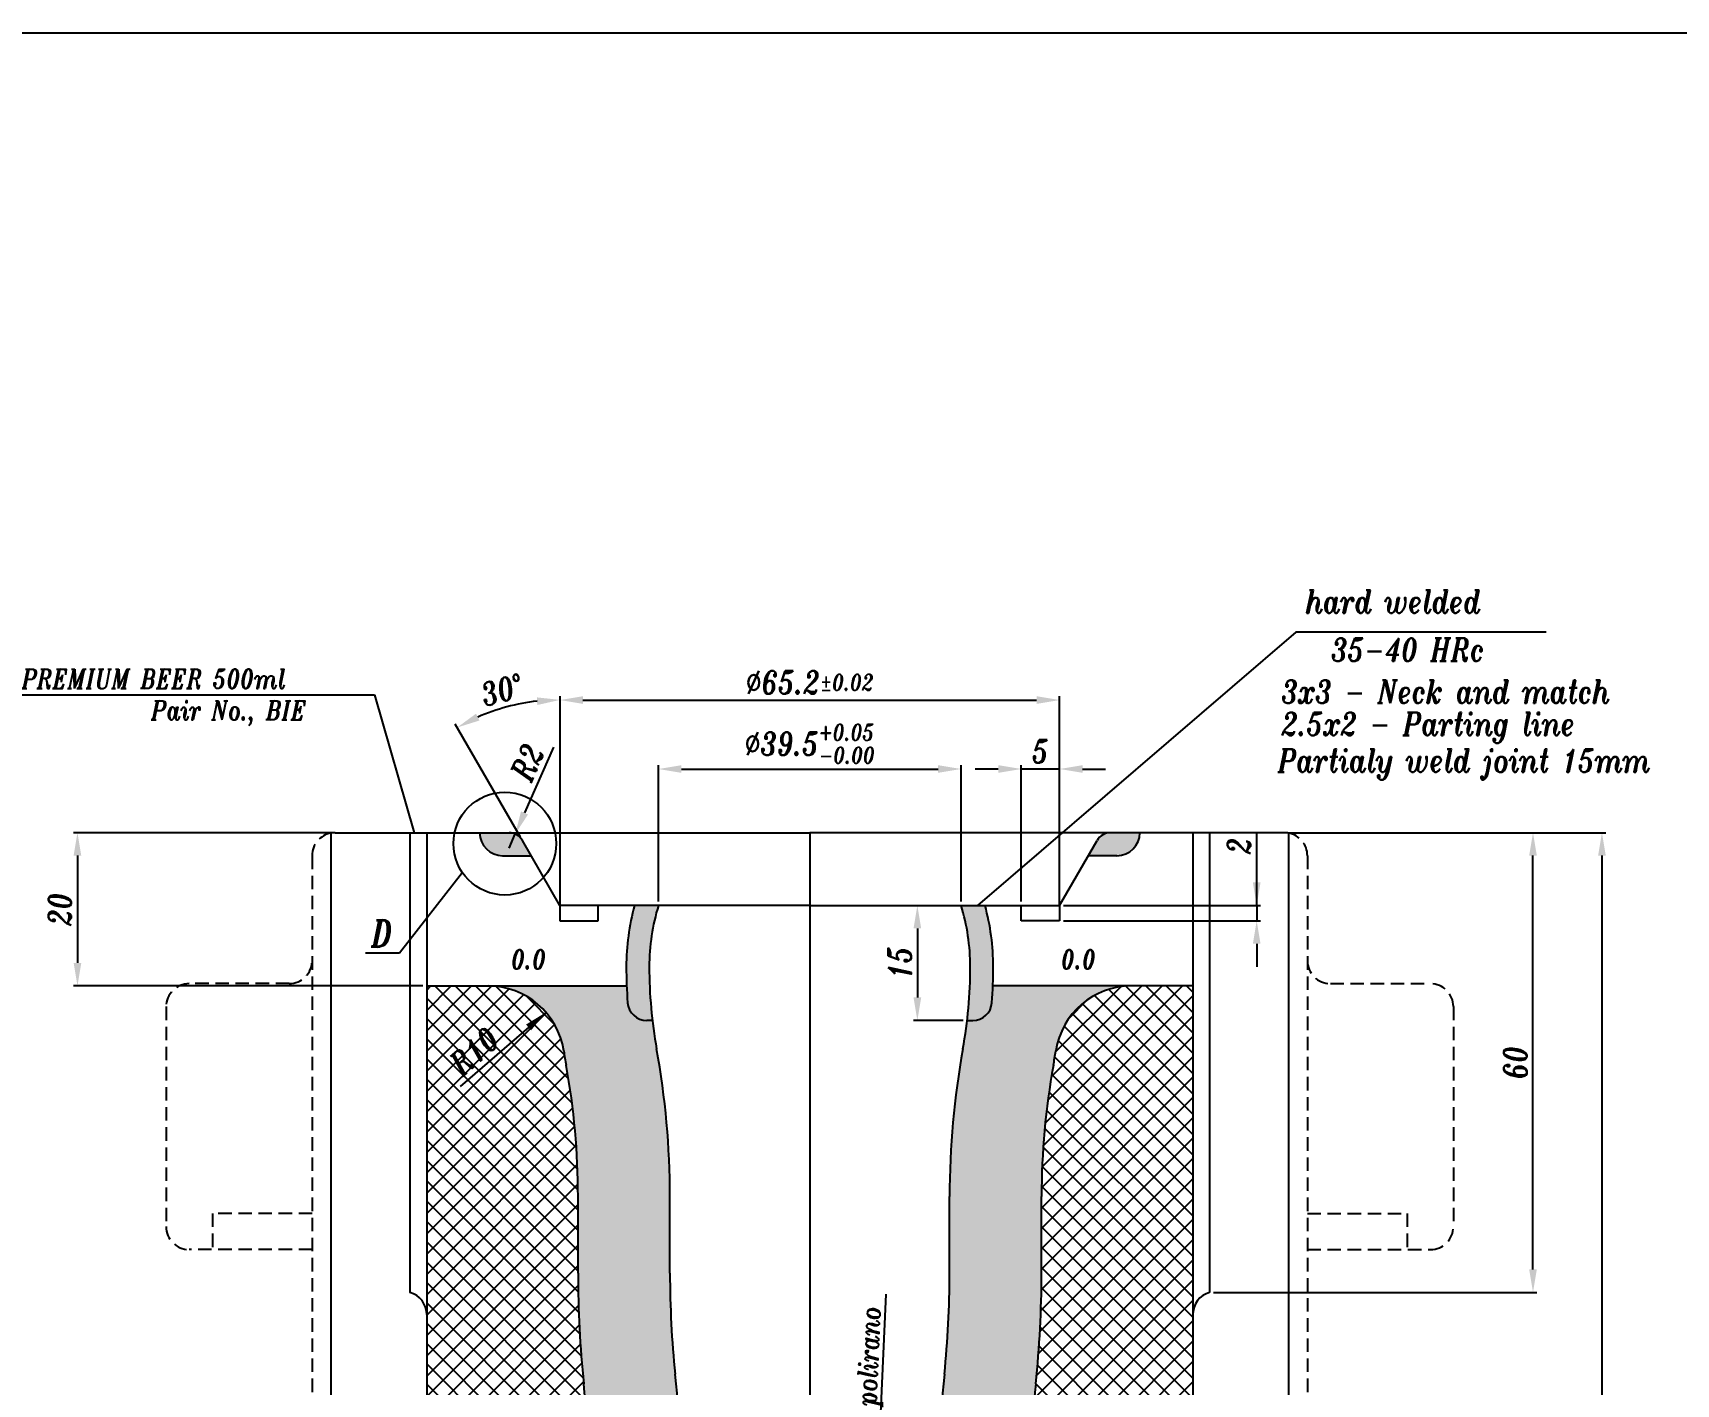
# Model space of a CAD drawing. Extents: x 1514 to 2338, y -21 to 556.
# Drawn here: x 1749.2 to 1963.7, y 379.4 to 555.7 of the extents above; entities that cross this region are included whole.
import ezdxf

# ---------------------------------------------------------------- set-up
doc = ezdxf.new("R2010")
doc.units = 0
doc.header["$LTSCALE"] = 7
doc.header["$MEASUREMENT"] = 0
doc.linetypes.add('CENTERX2', pattern=[20.32, 12.7, -2.54, 2.54, -2.54])
doc.linetypes.add('HIDDEN', pattern=[0.375, 0.25, -0.125])
doc.layers.get('DEFPOINTS').update_dxf_attribs({"linetype": 'CONTINUOUS', "lineweight": 15})
for name, color, linetype in [('CENTERLINE', 4, 'CENTERX2'), ('DIMENSIONS', 2, 'CONTINUOUS'), ('HATCH', 3, 'CONTINUOUS'), ('HIDDEN', 3, 'HIDDEN'), ('TEXT', 2, 'CONTINUOUS')]:
    doc.layers.add(name, color=color, linetype=linetype)
doc.layers.add('OUTLINE', color=7, linetype='CONTINUOUS', lineweight=25)
doc.styles.add('ITALICT', font='ITALICT.shx', dxfattribs={"width": 0.8, "height": 3})
doc.dimstyles.get("Standard").update_dxf_attribs({"dimtxt": 3, "dimasz": 3, "dimexe": 0.5, "dimexo": 0.5, "dimgap": 0.8, "dimtad": 1, "dimdsep": 46, "dimtxsty": 'ITALICT', "dimcen": 0.09, "dimazin": 2, "dimtfac": 1, "dimtmove": 0, "dimatfit": 3, "dimfxl": 1, "dimtolj": 1, "dimtzin": 0, "dimarcsym": 0})

# ---------------------------------------------------------------- blocks, each defined once
blk = doc.blocks.new('*D15')
at = {"layer": 'DEFPOINTS', "color": 0}
for p in [(1883.23, 468.66), (1818.03, 441.85), (1883.23, 441.85)]:
    blk.add_point(p, dxfattribs=at)
at = {"layer": 'DIMENSIONS', "color": 0, "lineweight": -2}
for p, q in [((1818.03, 442.35), (1818.03, 469.16)), ((1821.03, 468.66), (1880.23, 468.66)), ((1883.23, 442.35), (1883.23, 469.16))]:
    blk.add_line(p, q, dxfattribs=at)
at = {"layer": 'DIMENSIONS', "color": 0}
for points in [[(1821.03, 469.16), (1821.03, 468.16), (1818.03, 468.66)], [(1880.23, 468.16), (1880.23, 469.16), (1883.23, 468.66)]]:
    blk.add_solid(points, dxfattribs=at)
at = {"layer": 'DIMENSIONS', "color": 0, "insert": (1850.63, 470.96), "char_height": 3, "attachment_point": 5, "style": 'ITALICT'}
blk.add_mtext('\\A1;%%c65.2{}{\\H0.71x;\\C3;%%p0.02}', dxfattribs=at)
blk = doc.blocks.new('*D36')
at = {"layer": 'DEFPOINTS', "color": 0}
for p in [(1912.58, 451.35), (1945.02, 451.35), (1902.81, 391.35)]:
    blk.add_point(p, dxfattribs=at)
at = {"layer": 'DIMENSIONS', "color": 0, "lineweight": -2}
for p, q in [((1913.08, 451.35), (1945.52, 451.35)), ((1945.02, 394.35), (1945.02, 448.35)), ((1903.31, 391.35), (1945.52, 391.35))]:
    blk.add_line(p, q, dxfattribs=at)
at = {"layer": 'DIMENSIONS', "color": 0}
for points in [[(1945.52, 448.35), (1944.52, 448.35), (1945.02, 451.35)], [(1944.52, 394.35), (1945.52, 394.35), (1945.02, 391.35)]]:
    blk.add_solid(points, dxfattribs=at)
at = {"layer": 'DIMENSIONS', "color": 0, "insert": (1942.72, 421.35), "char_height": 3, "attachment_point": 5, "rotation": 90, "style": 'ITALICT'}
blk.add_mtext('\\A1;60', dxfattribs=at)
blk = doc.blocks.new('*D39')
at = {"layer": 'DEFPOINTS', "color": 0}
for p in [(1912.58, 451.35), (1858.58, 285.65), (1954.02, 285.65)]:
    blk.add_point(p, dxfattribs=at)
at = {"layer": 'DIMENSIONS', "color": 0, "lineweight": -2}
for p, q in [((1913.08, 451.35), (1954.52, 451.35)), ((1954.02, 448.35), (1954.02, 288.65)), ((1859.08, 285.65), (1954.52, 285.65))]:
    blk.add_line(p, q, dxfattribs=at)
at = {"layer": 'DIMENSIONS', "color": 0}
for points in [[(1954.52, 448.35), (1953.52, 448.35), (1954.02, 451.35)], [(1953.52, 288.65), (1954.52, 288.65), (1954.02, 285.65)]]:
    blk.add_solid(points, dxfattribs=at)
at = {"layer": 'DIMENSIONS', "color": 0, "insert": (1951.72, 363), "char_height": 3, "attachment_point": 5, "rotation": 90, "style": 'ITALICT'}
blk.add_mtext('\\A1;165.7', dxfattribs=at)
blk = doc.blocks.new('*D40')
at = {"layer": 'DEFPOINTS', "color": 0}
for p in [(1788.68, 451.35), (1755.05, 431.35), (1800.63, 431.35)]:
    blk.add_point(p, dxfattribs=at)
at = {"layer": 'DIMENSIONS', "color": 0, "lineweight": -2}
for p, q in [((1788.18, 451.35), (1754.55, 451.35)), ((1755.05, 448.35), (1755.05, 434.35)), ((1800.13, 431.35), (1754.55, 431.35))]:
    blk.add_line(p, q, dxfattribs=at)
at = {"layer": 'DIMENSIONS', "color": 0}
for points in [[(1755.55, 448.35), (1754.55, 448.35), (1755.05, 451.35)], [(1754.55, 434.35), (1755.55, 434.35), (1755.05, 431.35)]]:
    blk.add_solid(points, dxfattribs=at)
at = {"layer": 'DIMENSIONS', "color": 0, "insert": (1752.75, 441.35), "char_height": 3, "attachment_point": 5, "rotation": 90, "style": 'ITALICT'}
blk.add_mtext('\\A1;20', dxfattribs=at)
blk = doc.blocks.new('*D56')
at = {"layer": 'DEFPOINTS', "color": 0}
for p in [(1870.38, 459.66), (1830.88, 441.85), (1870.38, 441.85)]:
    blk.add_point(p, dxfattribs=at)
at = {"layer": 'DIMENSIONS', "color": 0, "lineweight": -2}
for p, q in [((1830.88, 442.35), (1830.88, 460.16)), ((1833.88, 459.66), (1867.38, 459.66)), ((1870.38, 442.35), (1870.38, 460.16))]:
    blk.add_line(p, q, dxfattribs=at)
at = {"layer": 'DIMENSIONS', "color": 0}
for points in [[(1833.88, 460.16), (1833.88, 459.16), (1830.88, 459.66)], [(1867.38, 459.16), (1867.38, 460.16), (1870.38, 459.66)]]:
    blk.add_solid(points, dxfattribs=at)
at = {"layer": 'DIMENSIONS', "color": 0, "insert": (1850.63, 462.95), "char_height": 3, "attachment_point": 5, "style": 'ITALICT'}
blk.add_mtext('\\A1;%%c39.5{}{\\H0.71x;\\C3;\\S+0.05^ -0.00;}', dxfattribs=at)
blk = doc.blocks.new('*D57')
at = {"layer": 'DEFPOINTS', "color": 0}
for p in [(1812.19, 451.18), (1811.39, 449.35)]:
    blk.add_point(p, dxfattribs=at)
at = {"layer": 'DIMENSIONS', "color": 0, "lineweight": -2}
for p, q in [((1817.16, 462.53), (1813.4, 453.93)), ((1811.39, 449.35), (1812.19, 451.18))]:
    blk.add_line(p, q, dxfattribs=at)
at = {"layer": 'DIMENSIONS', "color": 0}
blk.add_solid([(1812.94, 454.13), (1813.85, 453.72), (1812.19, 451.18)], dxfattribs=at)
at = {"layer": 'DIMENSIONS', "color": 0, "insert": (1813.77, 460.52), "char_height": 3, "attachment_point": 5, "rotation": 66.3525, "style": 'ITALICT'}
blk.add_mtext('\\A1;R2', dxfattribs=at)
blk = doc.blocks.new('*D92')
at = {"layer": 'DEFPOINTS', "color": 0}
for p in [(1813.37, 468.27), (1813.12, 450.35), (1818.03, 442.35), (1818.03, 441.85), (1818.03, 441.85)]:
    blk.add_point(p, dxfattribs=at)
at = {"layer": 'DIMENSIONS', "color": 0, "lineweight": -2}
for p, q in [((1818.03, 442.85), (1818.03, 469.18)), ((1812.87, 450.78), (1804.36, 465.52))]:
    blk.add_line(p, q, dxfattribs=at)
blk.add_arc((1818.03, 441.85), 26.83, 96.4093, 113.5907, dxfattribs=at)
at = {"layer": 'DIMENSIONS', "color": 0}
for points in [[(1815.06, 468.01), (1815.01, 469.01), (1818.03, 468.68)], [(1807.07, 466.88), (1807.52, 465.99), (1804.61, 465.08)]]:
    blk.add_solid(points, dxfattribs=at)
at = {"layer": 'DIMENSIONS', "color": 0, "insert": (1810.49, 469.98), "char_height": 3, "attachment_point": 5, "rotation": 15, "style": 'ITALICT'}
blk.add_mtext('\\A1;30%%d', dxfattribs=at)
blk = doc.blocks.new('*D101')
at = {"layer": 'DEFPOINTS', "color": 0}
for p in [(1883.23, 441.85), (1883.23, 439.85), (1908.96, 439.85)]:
    blk.add_point(p, dxfattribs=at)
at = {"layer": 'DIMENSIONS', "color": 0, "lineweight": -2}
for p, q in [((1908.96, 441.85), (1908.96, 451.38)), ((1908.96, 444.85), (1908.96, 447.85)), ((1883.73, 441.85), (1909.46, 441.85)), ((1908.96, 441.85), (1908.96, 439.85)), ((1883.73, 439.85), (1909.46, 439.85)), ((1908.96, 436.85), (1908.96, 433.85))]:
    blk.add_line(p, q, dxfattribs=at)
at = {"layer": 'DIMENSIONS', "color": 0}
for points in [[(1908.46, 444.85), (1909.46, 444.85), (1908.96, 441.85)], [(1909.46, 436.85), (1908.46, 436.85), (1908.96, 439.85)]]:
    blk.add_solid(points, dxfattribs=at)
at = {"layer": 'DIMENSIONS', "color": 0, "insert": (1906.66, 449.62), "char_height": 3, "attachment_point": 5, "rotation": 90, "style": 'ITALICT'}
blk.add_mtext('\\A1;2', dxfattribs=at)
blk = doc.blocks.new('*D102')
at = {"layer": 'DEFPOINTS', "color": 0}
for p in [(1878.23, 459.66), (1878.23, 441.85), (1883.23, 441.85)]:
    blk.add_point(p, dxfattribs=at)
at = {"layer": 'DIMENSIONS', "color": 0, "lineweight": -2}
for p, q in [((1875.23, 459.66), (1872.23, 459.66)), ((1878.23, 442.35), (1878.23, 460.16)), ((1883.23, 459.66), (1878.23, 459.66)), ((1883.23, 442.35), (1883.23, 460.16)), ((1886.23, 459.66), (1889.23, 459.66))]:
    blk.add_line(p, q, dxfattribs=at)
at = {"layer": 'DIMENSIONS', "color": 0}
for points in [[(1875.23, 459.16), (1875.23, 460.16), (1878.23, 459.66)], [(1886.23, 460.16), (1886.23, 459.16), (1883.23, 459.66)]]:
    blk.add_solid(points, dxfattribs=at)
at = {"layer": 'DIMENSIONS', "color": 0, "insert": (1880.73, 461.96), "char_height": 3, "attachment_point": 5, "style": 'ITALICT'}
blk.add_mtext('\\A1;5', dxfattribs=at)
blk = doc.blocks.new('*D103')
at = {"layer": 'DEFPOINTS', "color": 0}
for p in [(1864.67, 441.85), (1864.67, 426.85), (1871.17, 426.85)]:
    blk.add_point(p, dxfattribs=at)
at = {"layer": 'DIMENSIONS', "color": 0, "lineweight": -2}
for p, q in [((1864.17, 441.85), (1864.17, 441.85)), ((1864.67, 438.85), (1864.67, 429.85)), ((1870.67, 426.85), (1864.17, 426.85))]:
    blk.add_line(p, q, dxfattribs=at)
at = {"layer": 'DIMENSIONS', "color": 0}
for points in [[(1865.17, 438.85), (1864.17, 438.85), (1864.67, 441.85)], [(1864.17, 429.85), (1865.17, 429.85), (1864.67, 426.85)]]:
    blk.add_solid(points, dxfattribs=at)
at = {"layer": 'DIMENSIONS', "color": 0, "insert": (1862.37, 434.35), "char_height": 3, "attachment_point": 5, "rotation": 90, "style": 'ITALICT'}
blk.add_mtext('\\A1;15', dxfattribs=at)
blk = doc.blocks.new('*D107')
at = {"layer": 'DEFPOINTS', "color": 0}
for p in [(1816.19, 427.9), (1808.64, 421.35)]:
    blk.add_point(p, dxfattribs=at)
at = {"layer": 'DIMENSIONS', "color": 0, "lineweight": -2}
blk.add_line((1816.19, 427.9), (1805.01, 418.2), dxfattribs=at)
at = {"layer": 'DIMENSIONS', "color": 0}
blk.add_solid([(1814.25, 425.55), (1813.6, 426.31), (1816.19, 427.9)], dxfattribs=at)
at = {"layer": 'DIMENSIONS', "color": 0, "insert": (1806.83, 422.82), "char_height": 3, "attachment_point": 5, "rotation": 40.9314, "style": 'ITALICT'}
blk.add_mtext('\\A1;R10', dxfattribs=at)

msp = doc.modelspace()

# ---------------------------------------------------------------- hatches: boundary and pattern name
at = {"layer": 'DIMENSIONS'}
h = msp.add_hatch(color=256, dxfattribs=at)
h.dxf.hatch_style = 1
h.paths.add_polyline_path([(1813.1216, 450.3451, 0.26794919), (1811.3895, 451.3451), (1807.5442, 451.3451, 0.41421356), (1810.5442, 448.3451), (1814.2763, 448.3451)])
h.paths.add_polyline_path([(1890.7139, 448.3451, 0.41421356), (1893.7139, 451.3451), (1889.8686, 451.3451, 0.26794919), (1888.1365, 450.3451), (1886.9818, 448.3451)])
h = msp.add_hatch(color=256, dxfattribs=at)
h.dxf.hatch_style = 1
h.paths.add_polyline_path([(1830.8791, 441.8451), (1827.7555, 441.8451, 0.06697383), (1826.6791, 433.8451, 0.01861438), (1826.8536, 429.1592, 0.39257232), (1829.3466, 426.8451), (1830.0888, 426.8451, -0.02924157), (1829.6791, 433.8451, -0.07458281)])
h.paths.add_polyline_path([(1873.5026, 441.8451), (1870.3791, 441.8451, -0.07458281), (1871.5791, 433.8451, -0.02924157), (1871.1693, 426.8451), (1871.9115, 426.8451, 0.39257232), (1874.4045, 429.1592, 0.01861438), (1874.5791, 433.8451, 0.06697383)])
at = {"layer": 'HATCH'}
h = msp.add_hatch(dxfattribs=at)
h.set_pattern_fill('ANSI37', color=256, scale=15)
h.set_pattern_definition([(45, (1089.4648, 88.224), (-1.3258252, 1.3258252), []), (135, (1089.4648, 88.224), (-1.3258252, -1.3258252), [])])
h.paths.add_polyline_path([(1821.1255, 379.4273, -0.0258704), (1820.3791, 393.8451), (1820.3791, 403.8451, 0.04490924), (1818.8361, 420.9892, -0.00662027), (1818.5205, 422.8695, 0.37006849), (1808.6374, 431.3451), (1800.6291, 431.3451), (1800.6291, 357.9698), (1822.2029, 343.0951), (1822.1292, 360.7951, 0.02482807)])
h.paths.add_polyline_path([(1822.2029, 343.0951), (1800.6291, 357.9698), (1800.6291, 285.0606), (1823.9167, 278.6528, 0.00845456), (1823.6677, 280.9388, -0.03032626), (1822.3792, 300.7951)])
h.paths.add_polyline_path([(1824.14, 275.3331, 0.01223428), (1823.9167, 278.6528), (1800.6291, 285.0606), (1800.6291, 231.4451), (1815.5782, 231.4451, 0.42677093), (1825.5691, 241.8718)])
h.paths.add_polyline_path([(1900.6291, 431.3451), (1892.6207, 431.3451, 0.37006849), (1882.7376, 422.8695, -0.00662027), (1882.422, 420.9892, 0.04490924), (1880.8791, 403.8451), (1880.8791, 393.8451, -0.0258704), (1880.1326, 379.4273, 0.02482807), (1879.129, 360.7951), (1878.879, 300.7951, -0.03032626), (1877.5904, 280.9388, 0.02069098), (1877.1181, 275.3331), (1875.6891, 241.8718, 0.42677093), (1885.6799, 231.4451), (1900.6291, 231.4451)])
h.paths.add_polyline_path([(1813.051, 335.5177), (1813.051, 345.2463), (1808.551, 345.2463), (1808.551, 335.5177)], flags=24)
h.paths.add_polyline_path([(1893.6827, 335.5177), (1893.6827, 345.2463), (1889.1827, 345.2463), (1889.1827, 335.5177)], flags=24)
h.paths.add_polyline_path([(1805.016, 418.2709), (1811.5888, 423.9708), (1808.6406, 427.3705), (1802.0678, 421.6706)], flags=24)
h.paths.add_polyline_path([(1811.784, 244.3033), (1818.7876, 239.142), (1821.4573, 242.7646), (1814.4536, 247.9259)], flags=24)
h = msp.add_hatch(dxfattribs=at)
h.set_pattern_fill('DOTS', color=256, scale=15)
h.set_pattern_definition([(0, (1831.6257, 248.6095), (0.46875, 0.9375), [0, -0.9375])])
h.paths.add_polyline_path([(1836.1529, 275.2859), (1823.9167, 278.6528, -0.01223428), (1824.14, 275.3331), (1825.5691, 241.8718, -0.42677093), (1815.5782, 231.4451), (1835.0226, 231.4451), (1834.8179, 236.2384, -0.42677093), (1837.3156, 238.8451), (1837.7093, 238.8451)])
h.paths.add_polyline_path([(1834.1291, 360.8451, 0.02482807), (1833.0614, 380.6666, -0.0258704), (1832.3791, 393.8451), (1832.3791, 403.8451, 0.04490924), (1830.6432, 423.1319, -0.01564712), (1830.0888, 426.8451), (1829.3466, 426.8451, -0.39257232), (1826.8536, 429.1592, -0.00868921), (1826.7287, 431.3451), (1808.6374, 431.3451, -0.37006849), (1818.5205, 422.8695, 0.00662027), (1818.8361, 420.9892, -0.04490924), (1820.3791, 403.8451), (1820.3791, 393.8451, 0.0258704), (1821.1255, 379.4273, -0.02482807), (1822.1292, 360.7951), (1822.3792, 300.7951, 0.03032626), (1823.6677, 280.9388, -0.00845456), (1823.9167, 278.6528), (1836.1529, 275.2859), (1836.1291, 275.8451, 0.02069098), (1835.5734, 282.44, -0.03032626), (1834.3791, 300.8451)])
h.paths.add_polyline_path([(1879.129, 360.7951, -0.02482807), (1880.1326, 379.4273, 0.0258704), (1880.8791, 393.8451), (1880.8791, 403.8451, -0.04490924), (1882.422, 420.9892, 0.00662027), (1882.7376, 422.8695, -0.37006849), (1892.6207, 431.3451), (1874.5294, 431.3451, -0.00868921), (1874.4045, 429.1592, -0.39257232), (1871.9115, 426.8451), (1871.1693, 426.8451, -0.01564712), (1870.6149, 423.1319, 0.04490924), (1868.8791, 403.8451), (1868.8791, 393.8451, -0.0258704), (1868.1967, 380.6666, 0.02482807), (1867.1291, 360.8451), (1866.8791, 300.8451, -0.03032626), (1865.6847, 282.44, 0.02069098), (1865.1291, 275.8451), (1863.5488, 238.8451), (1863.9425, 238.8451, -0.42677093), (1866.4403, 236.2384), (1866.2355, 231.4451), (1885.6799, 231.4451, -0.42677093), (1875.6891, 241.8718), (1877.1181, 275.3331, -0.02069098), (1877.5904, 280.9388, 0.03032626), (1878.879, 300.7951)])
h.paths.add_polyline_path([(1825.2724, 370.3576), (1830.4221, 370.635), (1830.1801, 375.1285), (1825.0304, 374.8511)], flags=24)
h.paths.add_polyline_path([(1828.7926, 342.0931), (1828.7926, 349.4348), (1826.1676, 349.4348), (1826.1676, 342.0931)], flags=24)
h.paths.add_polyline_path([(1830.895, 333.1984), (1830.895, 341.3055), (1827.145, 341.3055), (1827.145, 333.1984)], flags=24)
h.paths.add_polyline_path([(1874.6489, 333.1984), (1874.6489, 341.3055), (1870.8989, 341.3055), (1870.8989, 333.1984)], flags=24)
h.paths.add_polyline_path([(1872.5465, 342.0931), (1872.5465, 349.4348), (1869.9215, 349.4348), (1869.9215, 342.0931)], flags=24)

# ---------------------------------------------------------------- linework, layer by layer
at = {"layer": 'CENTERLINE'}
msp.add_line((1850.6291, 451.3451), (1850.6291, 206.4451), dxfattribs=at)
at = {"layer": 'DIMENSIONS'}
for p, q in [((1810.5442, 448.3451), (1814.2763, 448.3451)), ((1890.7139, 448.3451), (1886.9818, 448.3451)), ((1805.2917, 446.1354), (1797.101, 435.6241)), ((1818.0291, 442.3451), (1818.0291, 441.8451)), ((1883.2291, 441.8451), (1883.2291, 442.3451)), ((1830.0888, 426.8451), (1829.3466, 426.8451)), ((1871.1693, 426.8451), (1871.9115, 426.8451)), ((1859.8989, 375.5629), (1860.5847, 391.1248))]:
    msp.add_line(p, q, dxfattribs=at)
msp.add_circle((1810.8308, 449.9201), 6.7086, dxfattribs=at)
for centre, radius, start, end in [((1810.5442, 451.3451), 3, 180, 270), ((1890.7139, 451.3451), 3, 270, 0), ((1856.9457, 433.8451), 30.2667, 164.673616, 180), ((1844.3124, 433.8451), 30.2667, 0, 15.326384), ((1889.6791, 433.8451), 63, 180, 184.265609), ((1811.5791, 433.8451), 63, 355.734391, 0), ((1829.3466, 429.3451), 2.5, 184.265609, 270), ((1871.9115, 429.3451), 2.5, 270, 355.734391)]:
    msp.add_arc(centre, radius, start, end, dxfattribs=at)
at = {"layer": 'HIDDEN'}
for p, q in [((1785.6791, 448.3451), (1785.6791, 355.9451)), ((1915.5791, 448.3451), (1915.5791, 355.9451)), ((1782.6791, 431.6451), (1769.6291, 431.6451)), ((1918.5791, 431.6451), (1931.6291, 431.6451)), ((1766.6291, 428.6451), (1766.6291, 399.9451)), ((1934.6291, 428.6451), (1934.6291, 399.9451)), ((1785.6791, 401.6451), (1772.6791, 401.6451)), ((1772.6791, 401.6451), (1772.6791, 396.9451)), ((1915.5791, 401.6451), (1928.5791, 401.6451)), ((1928.5791, 401.6451), (1928.5791, 396.9451)), ((1785.6791, 396.9451), (1769.6291, 396.9451)), ((1915.5791, 396.9451), (1931.6291, 396.9451))]:
    msp.add_line(p, q, dxfattribs=at)
for centre, start, end in [((1788.6791, 448.3451), 100.563978, 180), ((1912.5791, 448.3451), 0, 79.436022), ((1782.6791, 434.6451), 270, 0), ((1918.5791, 434.6451), 180, 270), ((1769.6291, 428.6451), 90, 180), ((1931.6291, 428.6451), 0, 90), ((1769.6291, 399.9451), 180, 270), ((1931.6291, 399.9451), 270, 0)]:
    msp.add_arc(centre, 3, start, end, dxfattribs=at)
at = {"layer": 'OUTLINE'}
for p, q in [((1513.9869, 555.742), (2337.9869, 555.742)), ((1788.1291, 451.2943), (1788.1291, 206.4451)), ((1788.6791, 451.3451), (1850.6291, 451.3451)), ((1798.4452, 451.3451), (1798.4452, 391.3451)), ((1800.6291, 451.3451), (1800.6291, 206.4451)), ((1912.5791, 451.3451), (1850.6291, 451.3451)), ((1900.6291, 451.3451), (1900.6291, 206.4451)), ((1902.8129, 451.3451), (1902.8129, 391.3451)), ((1913.1291, 451.2943), (1913.1291, 206.4451)), ((1818.0291, 441.8451), (1813.1216, 450.3451)), ((1883.2291, 441.8451), (1888.1365, 450.3451)), ((1850.6291, 441.8451), (1818.0291, 441.8451)), ((1818.0291, 441.8451), (1818.0291, 439.8451)), ((1823.0291, 439.8451), (1823.0291, 441.8451)), ((1850.6291, 441.8451), (1883.2291, 441.8451)), ((1878.2291, 439.8451), (1878.2291, 441.8451)), ((1883.2291, 441.8451), (1883.2291, 439.8451)), ((1818.0291, 439.8451), (1823.0291, 439.8451)), ((1883.2291, 439.8451), (1878.2291, 439.8451)), ((1797.101, 435.6241), (1792.6246, 435.6241)), ((1800.6291, 431.3451), (1826.7287, 431.3451)), ((1900.6291, 431.3451), (1874.5294, 431.3451)), ((1820.3791, 393.8451), (1820.3791, 403.8451)), ((1832.3791, 393.8451), (1832.3791, 403.8451)), ((1868.8791, 393.8451), (1868.8791, 403.8451)), ((1880.8791, 393.8451), (1880.8791, 403.8451))]:
    msp.add_line(p, q, dxfattribs=at)
for centre, radius, start, end in [((1788.6791, 448.3451), 3, 90, 100.563978), ((1811.3895, 449.3451), 2, 30, 90), ((1889.8686, 449.3451), 2, 90, 150), ((1912.5791, 448.3451), 3, 79.436022, 90), ((1856.9457, 433.8451), 27.2667, 162.938469, 180), ((1844.3124, 433.8451), 27.2667, 0, 17.061531), ((1889.6791, 433.8451), 60, 180, 190.285529), ((1811.5791, 433.8451), 60, 349.714471, 0), ((1808.6374, 421.3451), 10, 8.768298, 90), ((1892.6207, 421.3451), 10, 90, 171.231702), ((1889.6791, 433.8451), 72, 188.768298, 190.285529), ((1724.3624, 403.8451), 108.0167, 0, 10.285529), ((1976.8957, 403.8451), 108.0167, 169.714471, 180), ((1811.5791, 433.8451), 72, 349.714471, 351.231702), ((1724.3624, 403.8451), 96.0167, 0, 10.285529), ((1976.8957, 403.8451), 96.0167, 169.714471, 180), ((1959.9862, 393.8451), 139.6071, 180, 185.927738), ((1959.9862, 393.8451), 127.6071, 180, 185.927738), ((1741.2719, 393.8451), 127.6071, 354.072262, 0), ((1741.2719, 393.8451), 139.6071, 354.072262, 0), ((1797.6291, 388.4583), 3, 0, 74.213144), ((1903.6291, 388.4583), 3, 105.786856, 180), ((1634.1308, 360.0118), 200, 0.238731, 5.927738), ((2067.1273, 360.0118), 200, 174.072262, 179.761269), ((1634.1308, 360.0118), 188, 0.238731, 5.927738), ((2067.1273, 360.0118), 188, 174.072262, 179.761269)]:
    msp.add_arc(centre, radius, start, end, dxfattribs=at)
at = {"layer": 'TEXT'}
for p, q in [((1914.0812, 477.5261), (1872.52, 441.8451)), ((1946.7519, 477.5261), (1914.0812, 477.5261)), ((1732.1794, 469.3576), (1793.8221, 469.3576)), ((1793.8221, 469.3576), (1799.0012, 451.3451))]:
    msp.add_line(p, q, dxfattribs=at)

# ---------------------------------------------------------------- texts
at = {"layer": 'DIMENSIONS', "style": 'ITALICT', "width": 0.8}
for s, height, p in [('D', 3.5, (1793.3681, 436.438)), ('0.0', 2.5, (1811.6588, 433.5632)), ('0.0', 2.5, (1883.4278, 433.5632))]:
    msp.add_text(s, height=height, dxfattribs=at).set_placement(p)
msp.add_text('polirano', height=2.5, rotation=87.476713, dxfattribs=at).set_placement((1859.2704, 376.476))
at = {"layer": 'TEXT', "style": 'ITALICT', "width": 0.8}
for s, height, p in [('hard welded', 3, (1915.3183, 480.0149)), ('35-40 HRc', 3, (1918.6793, 473.7172)), ('Engrave: PREMIUM BEER 500ml', 2.5, (1732.9387, 470.1735)), ('3x3 - Neck and match', 3, (1912.1959, 468.2493)), ('Pair No., BIE', 2.5, (1764.6484, 466.0727)), ('2.5x2 - Parting line', 3, (1912.1959, 464.0473)), ('Partialy weld joint 15mm', 3, (1911.7251, 459.2635))]:
    msp.add_text(s, height=height, dxfattribs=at).set_placement(p)

# ---------------------------------------------------------------- dimensions: what is measured, and where the dimension line sits
at = {"layer": 'DIMENSIONS'}
dim = msp.add_angular_dim_2l(base=(1813.3697, 468.2698), line1=((1818.0291, 442.3451), (1818.0291, 441.8451)), line2=((1818.0291, 441.8451), (1813.1216, 450.3451)), dimstyle='Standard', dxfattribs=at)
dim.commit()
dim.dimension.update_dxf_attribs({"geometry": '*D92', "text_midpoint": (1810.4891, 469.9847)})
dim = msp.add_linear_dim(base=(1883.2291, 468.6624), p1=(1818.0291, 441.8451), p2=(1883.2291, 441.8451), text='%%c<>{}{\\H0.71x;\\C3;%%p0.02}', dimstyle='Standard', override={"dimtp": 0.02, "dimtm": 0.02, "dimtdec": 2, "dimtmove": 0, "dimtzin": 0}, dxfattribs=at)
dim.commit()
dim.dimension.update_dxf_attribs({"geometry": '*D15', "text_midpoint": (1850.6291, 468.6624), "dimtype": 160})
dim = msp.add_linear_dim(base=(1870.3791, 459.6624), p1=(1830.8791, 441.8451), p2=(1870.3791, 441.8451), text='%%c<>{}{\\H0.71x;\\C3;\\S+0.05^ -0.00;}', dimstyle='Standard', override={"dimtp": 0.05, "dimtm": 0, "dimtdec": 2, "dimtmove": 0, "dimtzin": 0}, dxfattribs=at)
dim.commit()
dim.dimension.update_dxf_attribs({"geometry": '*D56', "text_midpoint": (1850.6291, 462.9474)})
dim = msp.add_radius_dim(center=(1811.3895, 449.3451), mpoint=(1812.1917, 451.1772), dimstyle='Standard', dxfattribs=at)
dim.commit()
dim.dimension.update_dxf_attribs({"geometry": '*D57', "text_midpoint": (1813.7736, 460.5239)})
dim = msp.add_linear_dim(base=(1878.2291, 459.6624), p1=(1883.2291, 441.8451), p2=(1878.2291, 441.8451), dimstyle='Standard', dxfattribs=at)
dim.commit()
dim.dimension.update_dxf_attribs({"geometry": '*D102', "text_midpoint": (1880.7291, 461.9624)})
for base, p1, p2, picture, middle in [((1755.0497, 431.3451), (1788.6791, 451.3451), (1800.6291, 431.3451), '*D40', (1752.7497, 441.3451)), ((1864.6749, 426.8451), (1864.6749, 441.8451), (1871.1693, 426.8451), '*D103', (1862.3749, 434.3451))]:
    dim = msp.add_linear_dim(base=base, p1=p1, p2=p2, angle=90, dimstyle='Standard', dxfattribs=at)
    dim.commit()
    dim.dimension.update_dxf_attribs({"geometry": picture, "text_midpoint": middle})
dim = msp.add_linear_dim(base=(1954.0248, 285.6451), p1=(1912.5791, 451.3451), p2=(1858.5791, 285.6451), angle=90, dimstyle='Standard', override={"dimtmove": 0}, dxfattribs=at)
dim.commit()
dim.dimension.update_dxf_attribs({"geometry": '*D39', "text_midpoint": (1954.0248, 362.9951), "dimtype": 160})
dim = msp.add_linear_dim(base=(1908.9604, 439.8451), p1=(1883.2291, 441.8451), p2=(1883.2291, 439.8451), angle=90, dimstyle='Standard', dxfattribs=at)
dim.commit()
dim.dimension.update_dxf_attribs({"geometry": '*D101', "text_midpoint": (1908.9604, 449.6165), "dimtype": 160})
dim = msp.add_linear_dim(base=(1945.0248, 451.3451), p1=(1902.8129, 391.3451), p2=(1912.5791, 451.3451), angle=90, dimstyle='Standard', override={"dimtmove": 0}, dxfattribs=at)
dim.commit()
dim.dimension.update_dxf_attribs({"geometry": '*D36', "text_midpoint": (1942.7248, 421.3451)})
dim = msp.add_radius_dim(center=(1808.6374, 421.3451), mpoint=(1816.1923, 427.8967), dimstyle='Standard', dxfattribs=at)
dim.commit()
dim.dimension.update_dxf_attribs({"geometry": '*D107', "text_midpoint": (1808.3352, 421.0831), "dimtype": 164})

doc.saveas('drawing.dxf')
